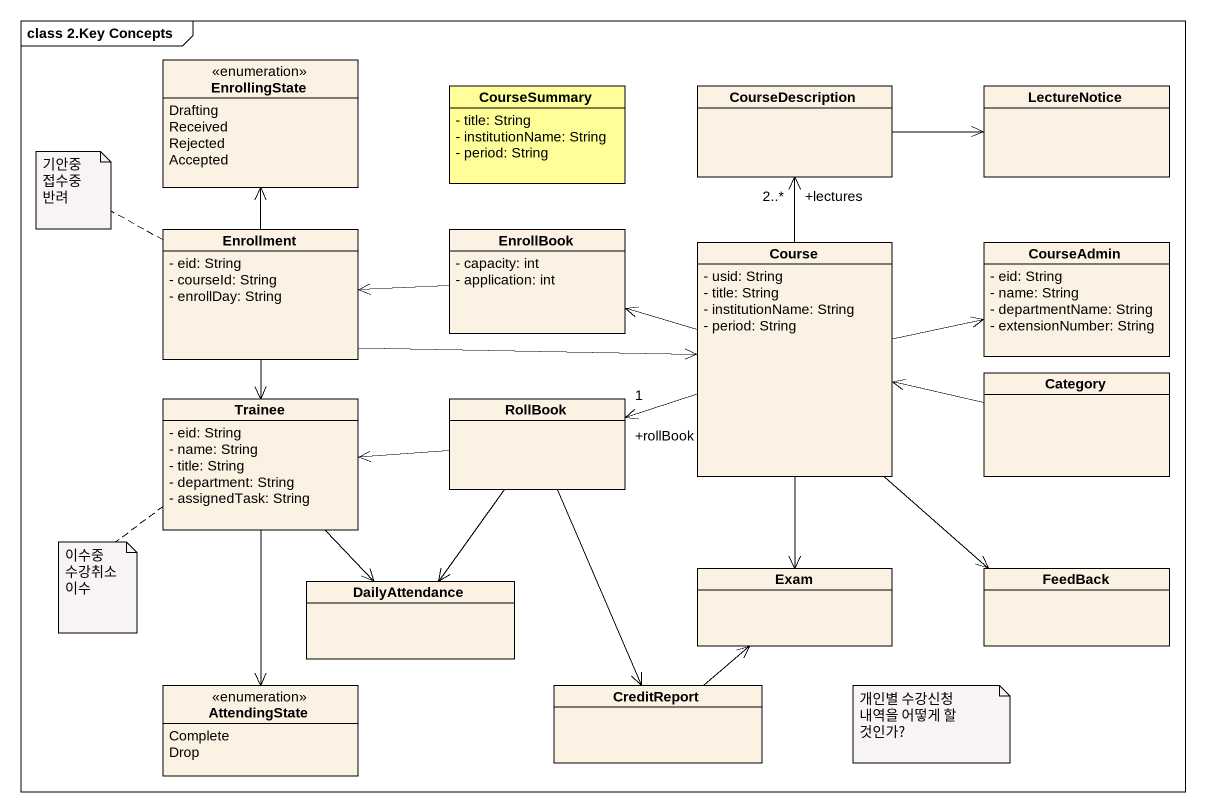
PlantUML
@startuml
mainframe class 2.Key Concepts
hide circle
hide empty members
skinparam classAttributeIconSize 0
enum EnrollingState {
  Drafting
  Received
  Rejected
  Accepted
}
class CourseSummary #FFFE99 {
  - title: String
  - institutionName: String
  - period: String
}
class CourseDescription
class LectureNotice
class Enrollment {
  - eid: String
  - courseId: String
  - enrollDay: String
}
class EnrollBook {
  - capacity: int
  - application: int
}
class Course {
  - usid: String
  - title: String
  - institutionName: String
  - period: String
}
class CourseAdmin {
  - eid: String
  - name: String
  - departmentName: String
  - extensionNumber: String
}
class Trainee {
  - eid: String
  - name: String
  - title: String
  - department: String
  - assignedTask: String
}
class RollBook
class Category
class DailyAttendance
class Exam
class FeedBack
enum AttendingState {
  Complete
  Drop
}
class CreditReport
CourseDescription -right-> LectureNotice
Enrollment -up-> EnrollingState
Enrollment -right-> Course
Enrollment --> Trainee
EnrollBook -left-> Enrollment
Course -up-> "+lectures\n2..*" CourseDescription
Course -left-> EnrollBook
Course -right-> CourseAdmin
Course -left-> "+rollBook\n1" RollBook
Course --> Exam
Course --> FeedBack
Trainee --> DailyAttendance
Trainee --> AttendingState
RollBook -left-> Trainee
RollBook --> DailyAttendance
RollBook --> CreditReport
Category -left-> Course
CreditReport -up-> Exam
note left of Enrollment
  기안중
  접수중
  반려
end note
note bottom of Trainee
  이수중
  수강취소
  이수
end note
note as N3
  개인별 수강신청 내역을 어떻게 할 것인가?
end note
@enduml
